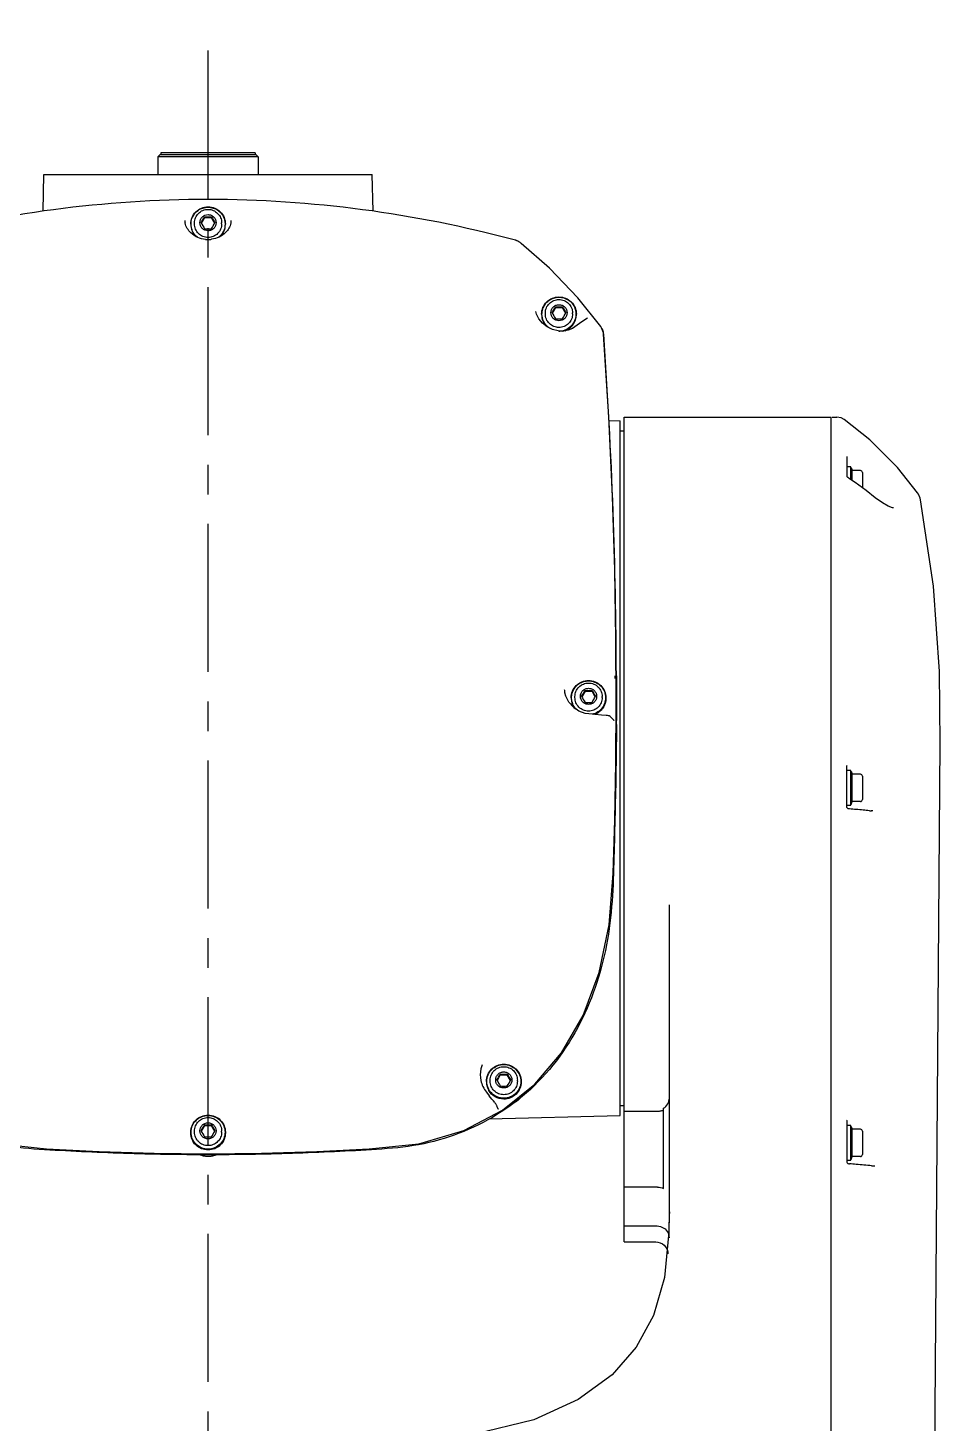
# Model space of a CAD drawing. Header units: millimetres. Extents: x 5828 to 6704, y 123 to 421.
# Drawn here: x 6354.66 to 6366.23, y 268.42 to 286.1 of the extents above; entities that cross this region are included whole.
import ezdxf

# ---------------------------------------------------------------- set-up
doc = ezdxf.new("R2010")
doc.units = ezdxf.units.MM
doc.linetypes.add('CENTER', pattern=[0.6, 0.375, -0.075, 0.075, -0.075])
doc.layers.add('中心线', color=7, linetype='Continuous')
doc.layers.add('外形图', color=7, linetype='Continuous')

msp = doc.modelspace()

# ---------------------------------------------------------------- linework, layer by layer
at = {"layer": '中心线', "linetype": 'CENTER', "ltscale": 5}
msp.add_line((6356.9435, 220.9399), (6356.9435, 286.1022), dxfattribs=at)
at = {"layer": '外形图', "linetype": 'Continuous'}
for p, q in [((6356.3335, 284.4942), (6356.3085, 284.4692)), ((6356.3085, 284.4692), (6356.3085, 284.2442)), ((6357.5785, 284.4692), (6356.3085, 284.4692)), ((6357.5535, 284.4942), (6356.3335, 284.4942)), ((6356.346, 284.5192), (6356.346, 284.4942)), ((6357.541, 284.5192), (6356.346, 284.5192)), ((6357.541, 284.5192), (6357.541, 284.4942)), ((6357.5535, 284.4942), (6357.5785, 284.4692)), ((6357.5785, 284.4692), (6357.5785, 284.2442)), ((6354.8511, 283.7799), (6354.8633, 284.2442)), ((6354.8633, 284.2442), (6359.0238, 284.2442)), ((6359.036, 283.7799), (6359.0238, 284.2442)), ((6356.8995, 283.6991), (6356.8581, 283.6279)), ((6356.8995, 283.7082), (6356.8995, 283.6991)), ((6356.8995, 283.6991), (6356.9876, 283.6991)), ((6356.9876, 283.7082), (6356.9876, 283.6991)), ((6357.029, 283.6279), (6356.9876, 283.6991)), ((6356.771, 283.6172), (6356.771, 283.6303)), ((6357.116, 283.6172), (6357.116, 283.6303)), ((6361.0982, 282.5092), (6361.0982, 282.5091)), ((6361.2211, 282.476), (6361.2211, 282.4891)), ((6361.3496, 282.5579), (6361.3082, 282.4867)), ((6361.3496, 282.567), (6361.3496, 282.5579)), ((6361.3496, 282.5579), (6361.4376, 282.5579)), ((6361.4376, 282.567), (6361.4376, 282.5579)), ((6361.479, 282.4867), (6361.4376, 282.5579)), ((6361.5661, 282.476), (6361.5661, 282.4891)), ((6361.7561, 282.4247), (6361.7192, 282.4016)), ((6361.6549, 282.3569), (6361.5944, 282.3121)), ((6361.7192, 282.4016), (6361.6549, 282.3569)), ((6361.9327, 282.3013), (6361.9234, 282.3154)), ((6361.956, 282.2388), (6361.9327, 282.3013)), ((6361.9584, 282.2188), (6361.956, 282.2388)), ((6362.0272, 281.1248), (6362.1686, 281.1211)), ((6362.1686, 272.3171), (6362.1686, 281.121)), ((6362.2186, 270.7135), (6362.2186, 281.1691)), ((6362.2186, 281.1691), (6364.8436, 281.1691)), ((6364.8436, 261.6779), (6364.8436, 281.1691)), ((6364.8586, 281.1689), (6364.9163, 281.1689)), ((6362.1686, 280.9941), (6362.2186, 280.9941)), ((6365.0436, 280.6713), (6365.0436, 280.4222)), ((6365.0936, 280.5391), (6365.0436, 280.5391)), ((6365.0936, 280.3761), (6365.0936, 280.5391)), ((6365.0972, 280.5293), (6365.1109, 280.4916)), ((6365.1109, 280.3643), (6365.1109, 280.4916)), ((6365.2161, 280.4916), (6365.1109, 280.4916)), ((6365.0439, 280.4216), (6365.0436, 280.4222)), ((6365.1485, 280.3387), (6365.0756, 280.3884)), ((6365.2411, 280.4666), (6365.2411, 280.271)), ((6362.1212, 277.8898), (6362.1213, 277.8562)), ((6362.1213, 277.8562), (6362.1216, 277.6876)), ((6361.4677, 277.6721), (6361.4677, 277.6723)), ((6361.7246, 277.6954), (6361.6832, 277.6242)), ((6361.7246, 277.7045), (6361.7246, 277.6954)), ((6361.7246, 277.6954), (6361.8126, 277.6954)), ((6361.8126, 277.7045), (6361.8126, 277.6954)), ((6361.854, 277.6242), (6361.8126, 277.6954)), ((6362.1216, 277.6876), (6362.1218, 277.6672)), ((6361.5961, 277.6136), (6361.5961, 277.6266)), ((6361.9411, 277.6136), (6361.9411, 277.6266)), ((6362.114, 276.7851), (6362.1196, 277.5488)), ((6361.7706, 277.4061), (6361.7238, 277.4134)), ((6361.996, 277.3871), (6361.992, 277.3874)), ((6362.0105, 277.3854), (6361.996, 277.3871)), ((6362.0222, 277.3834), (6362.0105, 277.3854)), ((6362.0931, 277.3222), (6362.0446, 277.3727)), ((6366.137, 264.7825), (6366.2262, 277.0307)), ((6362.1003, 276.0654), (6362.114, 276.7851)), ((6362.1181, 276.8716), (6362.1177, 276.8492)), ((6365.0436, 276.2306), (6365.0436, 276.7422)), ((6365.0936, 276.6891), (6365.0436, 276.6891)), ((6365.0936, 276.2491), (6365.0936, 276.6891)), ((6365.0972, 276.6792), (6365.1109, 276.6416)), ((6365.1109, 276.2966), (6365.1109, 276.6416)), ((6365.2161, 276.6416), (6365.1109, 276.6416)), ((6365.2411, 276.6166), (6365.2411, 276.3216)), ((6365.0436, 276.2491), (6365.0936, 276.2491)), ((6365.0972, 276.2589), (6365.1109, 276.2966)), ((6365.2161, 276.2966), (6365.1109, 276.2966)), ((6365.0451, 276.2221), (6365.0436, 276.2306)), ((6365.0775, 276.2028), (6365.0678, 276.2036)), ((6365.3722, 276.1778), (6365.3541, 276.178)), ((6362.7935, 271.0289), (6362.7936, 274.9857)), ((6360.5211, 272.7511), (6360.5211, 272.7641)), ((6360.6496, 272.8329), (6360.6081, 272.7618)), ((6360.6496, 272.842), (6360.6496, 272.8329)), ((6360.6496, 272.8329), (6360.7376, 272.8329)), ((6360.6775, 272.3856), (6361.0867, 272.7152)), ((6360.7376, 272.842), (6360.7376, 272.8329)), ((6360.779, 272.7618), (6360.7376, 272.8329)), ((6360.8661, 272.7511), (6360.8661, 272.7641)), ((6360.4725, 272.6133), (6360.5096, 272.5666)), ((6360.1885, 272.1269), (6360.6775, 272.3856)), ((6360.5848, 272.4716), (6360.5795, 272.4784)), ((6360.5917, 272.4626), (6360.5848, 272.4716)), ((6360.6186, 272.4041), (6360.6068, 272.4383)), ((6360.6138, 272.4123), (6360.6186, 272.4041)), ((6362.1686, 272.444), (6362.2186, 272.444)), ((6362.6436, 272.3672), (6362.2186, 272.3672)), ((6362.7186, 271.3923), (6362.7186, 272.408)), ((6356.8995, 272.1879), (6356.8581, 272.1167)), ((6356.8995, 272.197), (6356.8995, 272.1879)), ((6356.8995, 272.1879), (6356.9876, 272.1879)), ((6356.9876, 272.197), (6356.9876, 272.1879)), ((6357.029, 272.1167), (6356.9876, 272.1879)), ((6360.5098, 272.2736), (6362.1686, 272.3171)), ((6365.0451, 272.2523), (6365.0436, 272.2441)), ((6365.0436, 272.2441), (6365.0436, 271.7325)), ((6365.0936, 272.189), (6365.0436, 272.189)), ((6365.0474, 272.2569), (6365.0451, 272.2523)), ((6365.0936, 271.749), (6365.0936, 272.189)), ((6365.0972, 272.1791), (6365.1109, 272.1415)), ((6356.771, 272.106), (6356.771, 272.1191)), ((6357.116, 272.106), (6357.116, 272.1191)), ((6365.1109, 271.7965), (6365.1109, 272.1415)), ((6365.2161, 272.1415), (6365.1109, 272.1415)), ((6365.2411, 272.1165), (6365.2411, 271.8215)), ((6356.8135, 271.8326), (6356.821, 271.8287)), ((6357.0661, 271.8287), (6357.0736, 271.8325)), ((6365.0436, 271.749), (6365.0936, 271.749)), ((6365.062, 271.7069), (6365.0678, 271.7055)), ((6365.0678, 271.7055), (6365.0775, 271.7047)), ((6365.0972, 271.7589), (6365.1109, 271.7965)), ((6365.2161, 271.7965), (6365.1109, 271.7965)), ((6365.3813, 271.6772), (6365.4005, 271.677)), ((6362.6436, 271.4098), (6362.2186, 271.4098)), ((6362.7935, 271.0938), (6362.7935, 271.0855)), ((6362.7935, 271.0855), (6362.7935, 271.0748)), ((6362.2186, 270.9179), (6362.6389, 270.9179)), ((6362.6389, 270.9179), (6362.6813, 270.9117)), ((6362.6813, 270.9117), (6362.7379, 270.8806)), ((6362.7379, 270.8806), (6362.7761, 270.8285)), ((6362.7761, 270.8285), (6362.7888, 270.7653)), ((6362.7861, 270.7777), (6362.7866, 270.7889)), ((6362.7888, 270.7639), (6362.7893, 270.7779)), ((6362.789, 270.7751), (6362.7888, 270.764)), ((6362.2186, 270.7134), (6362.6236, 270.7134))]:
    msp.add_line(p, q, dxfattribs=at)
for points in [[(6361.9234, 282.3154), (6361.6308, 282.6803), (6361.2727, 283.0553), (6360.9161, 283.3689)], [(6361.5944, 282.3121), (6361.5646, 282.2929), (6361.5101, 282.2705), (6361.4485, 282.2596), (6361.3818, 282.2616), (6361.3125, 282.2783), (6361.2439, 282.3112), (6361.1832, 282.3589), (6361.1376, 282.415), (6361.1077, 282.4758), (6361.0982, 282.5091)], [(6362.1004, 279.2314), (6362.0709, 280.1642), (6362.0239, 281.1714), (6361.9584, 282.2188)], [(6365.0117, 281.1384), (6364.9712, 281.1595), (6364.9165, 281.1689)], [(6365.9388, 280.2111), (6365.6854, 280.5297), (6365.3356, 280.8802), (6365.0115, 281.1385)], [(6365.0756, 280.3884), (6365.0671, 280.3946), (6365.0566, 280.404), (6365.0485, 280.4134), (6365.0442, 280.4206), (6365.0439, 280.4216)], [(6365.4036, 280.1464), (6365.288, 280.2368), (6365.1485, 280.3387)], [(6365.6333, 280.0185), (6365.6238, 280.0197), (6365.5694, 280.039), (6365.4947, 280.0818), (6365.4036, 280.1464)], [(6365.9777, 280.119), (6365.9721, 280.1427), (6365.9513, 280.1916), (6365.9388, 280.2111)], [(6366.2262, 277.0308), (6366.2197, 277.9462), (6366.1427, 279.0253), (6365.9777, 280.1189)], [(6362.1196, 277.5488), (6362.1157, 278.3623), (6362.1004, 279.2314)], [(6361.7238, 277.4134), (6361.6459, 277.4422), (6361.5758, 277.4903), (6361.5182, 277.5554), (6361.4786, 277.6337), (6361.4677, 277.6723)], [(6361.992, 277.3874), (6361.9306, 277.3928), (6361.7706, 277.4061)], [(6362.0445, 277.3728), (6362.0407, 277.3761), (6362.0316, 277.3808), (6362.0222, 277.3834)], [(6365.0436, 276.7422), (6365.045, 276.7502), (6365.0468, 276.7542)], [(6361.0867, 272.7152), (6361.4256, 273.1128), (6361.6997, 273.5828), (6361.9049, 274.1281), (6362.0319, 274.7342), (6362.081, 275.3836), (6362.1003, 276.0654)], [(6365.0678, 276.2036), (6365.0618, 276.2051), (6365.0567, 276.2076), (6365.0522, 276.2111), (6365.0482, 276.2158), (6365.0451, 276.2221)], [(6353.2061, 272.3879), (6353.6948, 272.1284), (6354.265, 271.9601), (6354.8944, 271.8931), (6355.5612, 271.8609), (6356.2603, 271.8386), (6356.9435, 271.8312)], [(6360.6068, 272.4383), (6360.6045, 272.4434), (6360.6014, 272.4488), (6360.5972, 272.455), (6360.5917, 272.4626)], [(6356.9435, 271.8312), (6357.6226, 271.8385), (6358.3218, 271.8608), (6358.9886, 271.8929), (6359.6181, 271.9594), (6360.1885, 272.1269)], [(6365.0436, 271.7325), (6365.0448, 271.7249), (6365.0481, 271.7179), (6365.0525, 271.7127), (6365.0571, 271.7092), (6365.062, 271.7069)], [(6362.7827, 270.7954), (6362.7322, 270.2618), (6362.5927, 269.7794), (6362.373, 269.378), (6362.0662, 269.0311), (6361.6374, 268.7178), (6361.075, 268.4606), (6360.3099, 268.2751), (6359.1455, 268.1769), (6356.9435, 268.1626)], [(6362.6236, 270.7134), (6362.6455, 270.7118), (6362.6768, 270.7037)], [(6362.6768, 270.7037), (6362.7042, 270.6899), (6362.7272, 270.6719), (6362.7455, 270.6508), (6362.759, 270.628)], [(6362.759, 270.628), (6362.7678, 270.6048), (6362.7723, 270.5828), (6362.7735, 270.5665), (6362.7735, 270.5626)]]:
    msp.add_lwpolyline(points, dxfattribs=at)
for centre, radius, start, end in [((6356.955, 268.8827), 15.0447, 90.04357, 105.00041), ((6356.9321, 268.8827), 15.0447, 74.99959, 89.95643), ((6356.8452, 283.6689), 0.1964, 181.72189, 185.66529), ((6354.3354, 285.1494), 2.9414, 328.956, 330.66131), ((6356.9451, 285.2997), 1.5921, 268.35842, 269.94292), ((6356.9419, 285.2997), 1.5921, 270.05708, 271.64158), ((6359.6171, 285.1875), 3.0171, 209.36009, 211.0226), ((6357.0405, 283.669), 0.1978, 352.03964, 358.2624), ((6356.8519, 283.6696), 0.2032, 185.67904, 192.25432), ((6356.9411, 283.6153), 0.2175, 180.04246, 227.36954), ((6359.4196, 285.0737), 2.9414, 209.33869, 211.044), ((6356.9451, 285.1483), 1.5921, 268.35842, 269.94292), ((6356.9419, 285.1483), 1.5921, 270.05708, 271.64158), ((6354.402, 285.1118), 3.0171, 328.9774, 330.63991), ((6356.946, 283.6153), 0.2176, 312.24903, 359.95654), ((6356.9462, 283.609), 0.2174, 317.59205, 359.96923), ((6357.0335, 283.6699), 0.2049, 347.76488, 352.05426), ((6356.9436, 283.7579), 0.3382, 264.63314, 269.99538), ((6356.9435, 283.758), 0.3382, 270.00763, 277.66218), ((6360.7635, 283.1809), 0.242, 67.98117, 75.03272), ((6360.7631, 283.1799), 0.2432, 60.04683, 67.97151), ((6360.7618, 283.1778), 0.2456, 51.11134, 60.03472), ((6361.3912, 282.4741), 0.2176, 180.04912, 229.86269), ((6361.391, 282.4679), 0.2174, 180.03131, 222.66219), ((6358.7855, 284.0082), 2.9414, 328.956, 330.66131), ((6363.8696, 283.9325), 2.9414, 209.33869, 211.044), ((6361.3952, 284.1585), 1.5921, 268.35842, 269.94292), ((6361.392, 284.1585), 1.5921, 270.05708, 271.64158), ((6364.0672, 284.0463), 3.0171, 209.36009, 211.0226), ((6358.8521, 283.9706), 3.0171, 328.9774, 330.63991), ((6361.3963, 282.474), 0.2173, 320.01293, 359.97399), ((6361.3963, 282.4678), 0.2173, 321.33852, 359.97637), ((6361.3952, 284.0071), 1.5921, 268.35842, 269.94292), ((6361.392, 284.0071), 1.5921, 270.05708, 271.64158), ((6361.3936, 282.477), 0.2172, 270.00195, 273.27455), ((6361.3938, 282.4761), 0.2163, 273.22062, 320.48042), ((6361.394, 282.476), 0.2203, 280.92579, 319.73588), ((6361.3941, 282.4697), 0.2202, 290.43151, 319.74084), ((6361.3955, 282.4745), 0.2182, 319.78262, 320.05328), ((6361.3954, 282.4684), 0.2183, 319.78284, 321.37739), ((6361.7879, 282.2068), 0.1727, 4.10638, 15.10087), ((6297.1164, 277.6325), 65.0058, 2.059872, 4.045946), ((6365.0831, 280.5241), 0.015, 20, 45.55634), ((6365.2161, 280.4666), 0.025, 0, 90), ((6297.8733, 277.6625), 64.2482, 0.202717, 2.057418), ((6361.7213, 277.8621), 0.3839, 3.49713, 4.11092), ((6361.5886, 277.8546), 0.5168, 1.11918, 3.43697), ((6361.6118, 277.8547), 0.4936, 0.16744, 1.15191), ((6361.772, 277.7382), 0.3114, 183.77749, 192.22571), ((6359.1605, 279.1457), 2.9414, 328.956, 330.66131), ((6361.7702, 279.296), 1.5921, 268.35842, 269.94292), ((6361.767, 279.296), 1.5921, 270.05708, 271.64158), ((6364.4422, 279.1838), 3.0171, 209.36009, 211.0226), ((6361.7659, 277.6115), 0.2173, 180.02369, 218.69521), ((6361.7657, 277.6053), 0.2172, 180.01783, 214.83348), ((6364.2446, 279.07), 2.9414, 209.33869, 211.044), ((6361.7702, 279.1447), 1.5921, 268.35842, 269.94292), ((6361.767, 279.1447), 1.5921, 270.05708, 271.64158), ((6359.2271, 279.1081), 3.0171, 328.9774, 330.63991), ((6349.9298, 277.3231), 12.194, 359.76507, 359.99626), ((6325.5214, 277.3543), 36.5997, 359.00739, 359.20889), ((6365.0831, 276.6741), 0.015, 20, 45.55634), ((6365.2161, 276.6166), 0.025, 0, 90), ((6365.0831, 276.2641), 0.015, 314.44366, 340), ((6365.2161, 276.3216), 0.025, 270, 0), ((6362.5947, 247.7653), 28.5457, 84.83848, 85.01028), ((6362.7491, 249.4733), 26.8307, 84.65259, 84.83865), ((6362.9083, 251.1746), 25.122, 84.46756, 84.6526), ((6365.369, 276.5914), 0.4136, 264.63676, 266.07462), ((6365.3682, 276.5799), 0.4021, 266.07249, 267.99482), ((6360.6907, 272.749), 0.2172, 180.02076, 210.20049), ((6360.6907, 272.7428), 0.2172, 180.02076, 210.20049), ((6358.0855, 274.2832), 2.9414, 328.956, 330.66131), ((6363.1696, 274.2075), 2.9414, 209.33869, 211.044), ((6360.6952, 274.4335), 1.5921, 268.35842, 269.94292), ((6360.692, 274.4335), 1.5921, 270.05708, 271.64158), ((6363.3671, 274.3213), 3.0171, 209.36009, 211.0226), ((6358.1521, 274.2456), 3.0171, 328.9774, 330.63991), ((6360.6911, 272.7492), 0.2176, 210.19149, 211.24517), ((6325.8272, 245.0214), 44.29, 38.31306, 38.45718), ((6360.6952, 274.2822), 1.5921, 268.35842, 269.94292), ((6360.692, 274.2822), 1.5921, 270.05708, 271.64158), ((6362.6436, 272.538), 0.15, 300, 0), ((6354.3354, 273.6382), 2.9414, 328.956, 330.66131), ((6356.9451, 273.7885), 1.5921, 268.35842, 269.94292), ((6356.9419, 273.7885), 1.5921, 270.05708, 271.64158), ((6359.6171, 273.6763), 3.0171, 209.36009, 211.0226), ((6365.0831, 272.174), 0.015, 20, 45.55634), ((6359.4196, 273.5625), 2.9414, 209.33869, 211.044), ((6356.9451, 273.6371), 1.5921, 268.35842, 269.94292), ((6356.9419, 273.6371), 1.5921, 270.05708, 271.64158), ((6354.402, 273.6006), 3.0171, 328.9774, 330.63991), ((6365.2161, 272.1165), 0.025, 0, 90), ((6365.2161, 271.8215), 0.025, 270, 0), ((6362.5949, 243.2701), 28.5427, 84.8376, 85.01009), ((6365.0831, 271.764), 0.015, 314.44366, 340), ((6362.8548, 246.1232), 25.6779, 84.40598, 84.8424), ((6365.3956, 272.0766), 0.3996, 264.57337, 266.07674), ((6365.3949, 272.0656), 0.3886, 266.07493, 267.99473), ((6341.3751, 271.1454), 21.4185, 359.8276, 0.00281), ((6349.2377, 271.1094), 13.5558, 358.92963, 359.87984), ((6354.9692, 271.0269), 7.8238, 359.17475, 359.30786), ((6349.9663, 271.0868), 12.827, 359.31008, 359.5168), ((6344.6214, 271.131), 18.1722, 359.51969, 359.82287), ((6354.3999, 271.0192), 8.3928, 358.35248, 358.88709), ((6355.2549, 271.0172), 7.538, 358.60324, 358.95925), ((6353.7368, 271.0454), 9.0564, 358.95561, 359.16991)]:
    msp.add_arc(centre, radius, start, end, dxfattribs=at)
for points, knots in [([(6356.7235, 283.6151), (6356.7235, 283.6435), (6356.735, 283.701), (6356.784, 283.7736), (6356.8572, 283.8221), (6356.9149, 283.8334), (6356.9435, 283.8334)], [0, 0, 0, 0, 0.2491105, 0.498743, 0.7491131, 1, 1, 1, 1]), ([(6356.8084, 283.4483), (6356.7912, 283.462), (6356.7609, 283.4948), (6356.7328, 283.5554), (6356.7245, 283.6217), (6356.7368, 283.6874), (6356.7687, 283.7462), (6356.817, 283.7926), (6356.8771, 283.8224), (6356.9215, 283.8292), (6356.9435, 283.8292)], [0, 0, 0, 0, 0.1250536, 0.2498378, 0.3744674, 0.4991148, 0.6239455, 0.7490573, 0.8744437, 1, 1, 1, 1]), ([(6356.771, 283.6303), (6356.771, 283.6526), (6356.78, 283.6977), (6356.8185, 283.7547), (6356.8758, 283.7927), (6356.9211, 283.8016), (6356.9435, 283.8016)], [0, 0, 0, 0, 0.2493465, 0.4990773, 0.7493486, 1, 1, 1, 1]), ([(6356.9435, 283.5315), (6356.9302, 283.5315), (6356.9033, 283.5368), (6356.8692, 283.5594), (6356.8463, 283.5933), (6356.8383, 283.6333), (6356.8463, 283.6734), (6356.8692, 283.7072), (6356.9033, 283.7298), (6356.9302, 283.7351), (6356.9435, 283.7351)], [0, 0, 0, 0, 0.1254463, 0.250629, 0.3754452, 0.4999992, 0.6245521, 0.7493672, 0.8745513, 1, 1, 1, 1]), ([(6356.9435, 283.8334), (6356.9721, 283.8334), (6357.0299, 283.8221), (6357.103, 283.7736), (6357.1521, 283.701), (6357.1635, 283.6435), (6357.1635, 283.6151)], [0, 0, 0, 0, 0.2508869, 0.501257, 0.7508895, 1, 1, 1, 1]), ([(6356.9435, 283.8292), (6356.9656, 283.8292), (6357.0099, 283.8224), (6357.0699, 283.7927), (6357.1182, 283.7464), (6357.1501, 283.6878), (6357.1626, 283.6223), (6357.1544, 283.5561), (6357.1266, 283.4955), (6357.0964, 283.4626), (6357.0794, 283.4488)], [0, 0, 0, 0, 0.1255567, 0.250944, 0.3760574, 0.5008899, 0.6255384, 0.7501677, 0.8749497, 1, 1, 1, 1]), ([(6356.9435, 283.8016), (6356.966, 283.8016), (6357.0112, 283.7927), (6357.0686, 283.7547), (6357.107, 283.6977), (6357.116, 283.6526), (6357.116, 283.6303)], [0, 0, 0, 0, 0.2506515, 0.5009227, 0.7506534, 1, 1, 1, 1]), ([(6356.9435, 283.7351), (6356.9569, 283.7351), (6356.9838, 283.7298), (6357.0179, 283.7072), (6357.0408, 283.6734), (6357.0488, 283.6333), (6357.0408, 283.5933), (6357.0179, 283.5594), (6356.9838, 283.5368), (6356.9569, 283.5315), (6356.9435, 283.5315)], [0, 0, 0, 0, 0.1254463, 0.250629, 0.3754452, 0.4999992, 0.6245521, 0.7493672, 0.8745513, 1, 1, 1, 1]), ([(6356.9119, 283.4213), (6356.8442, 283.4276), (6356.7278, 283.475), (6356.6634, 283.5801), (6356.6533, 283.6265)], [0, 0, 0, 0, 0.5889578, 1, 1, 1, 1]), ([(6356.9435, 283.4461), (6356.9211, 283.4461), (6356.8758, 283.455), (6356.8185, 283.493), (6356.78, 283.5499), (6356.771, 283.595), (6356.771, 283.6172)], [0, 0, 0, 0, 0.2508874, 0.5012573, 0.7508898, 1, 1, 1, 1]), ([(6357.116, 283.6172), (6357.116, 283.595), (6357.107, 283.5499), (6357.0686, 283.493), (6357.0113, 283.455), (6356.966, 283.4461), (6356.9435, 283.4461)], [0, 0, 0, 0, 0.2491102, 0.4987427, 0.7491126, 1, 1, 1, 1]), ([(6357.2337, 283.6265), (6357.224, 283.5816), (6357.1633, 283.4802), (6357.0533, 283.4315), (6356.9886, 283.4228)], [0, 0, 0, 0, 0.4127358, 1, 1, 1, 1]), ([(6361.1736, 282.4739), (6361.1736, 282.5023), (6361.1851, 282.5598), (6361.2341, 282.6324), (6361.3072, 282.6809), (6361.365, 282.6922), (6361.3936, 282.6922)], [0, 0, 0, 0, 0.2491105, 0.498743, 0.7491131, 1, 1, 1, 1]), ([(6361.2726, 282.2967), (6361.2538, 282.3094), (6361.2199, 282.3409), (6361.1867, 282.4015), (6361.1742, 282.4694), (6361.1839, 282.5378), (6361.2146, 282.5998), (6361.2633, 282.649), (6361.3249, 282.6807), (6361.3708, 282.688), (6361.3936, 282.688)], [0, 0, 0, 0, 0.1251191, 0.2499467, 0.3745849, 0.4992106, 0.624006, 0.7490858, 0.8744532, 1, 1, 1, 1]), ([(6361.2211, 282.4891), (6361.2211, 282.5114), (6361.2301, 282.5565), (6361.2685, 282.6135), (6361.3259, 282.6515), (6361.3712, 282.6604), (6361.3936, 282.6604)], [0, 0, 0, 0, 0.2493465, 0.4990773, 0.7493486, 1, 1, 1, 1]), ([(6361.3936, 282.6922), (6361.4222, 282.6922), (6361.48, 282.6809), (6361.5531, 282.6324), (6361.6021, 282.5598), (6361.6136, 282.5023), (6361.6136, 282.4739)], [0, 0, 0, 0, 0.2508869, 0.501257, 0.7508895, 1, 1, 1, 1]), ([(6361.3936, 282.688), (6361.4336, 282.688), (6361.5152, 282.6648), (6361.5989, 282.5708), (6361.6196, 282.4468), (6361.5859, 282.3692), (6361.5607, 282.3385)], [0, 0, 0, 0, 0.2510345, 0.5011398, 0.7504462, 1, 1, 1, 1]), ([(6361.3936, 282.6604), (6361.416, 282.6604), (6361.4613, 282.6515), (6361.5186, 282.6135), (6361.5571, 282.5565), (6361.5661, 282.5114), (6361.5661, 282.4891)], [0, 0, 0, 0, 0.2506515, 0.5009227, 0.7506534, 1, 1, 1, 1]), ([(6361.3936, 282.3049), (6361.3712, 282.3049), (6361.3259, 282.3138), (6361.2685, 282.3518), (6361.2301, 282.4087), (6361.2211, 282.4538), (6361.2211, 282.476)], [0, 0, 0, 0, 0.2508874, 0.5012573, 0.7508898, 1, 1, 1, 1]), ([(6361.3936, 282.3904), (6361.3803, 282.3904), (6361.3533, 282.3956), (6361.3192, 282.4182), (6361.2964, 282.4521), (6361.2883, 282.4921), (6361.2964, 282.5322), (6361.3192, 282.566), (6361.3533, 282.5886), (6361.3803, 282.5939), (6361.3936, 282.5939)], [0, 0, 0, 0, 0.1254463, 0.250629, 0.3754452, 0.4999992, 0.6245521, 0.7493672, 0.8745513, 1, 1, 1, 1]), ([(6361.3936, 282.5939), (6361.4069, 282.5939), (6361.4339, 282.5886), (6361.468, 282.566), (6361.4908, 282.5322), (6361.4988, 282.4921), (6361.4908, 282.4521), (6361.468, 282.4182), (6361.4339, 282.3956), (6361.4069, 282.3904), (6361.3936, 282.3904)], [0, 0, 0, 0, 0.1254463, 0.250629, 0.3754452, 0.4999992, 0.6245521, 0.7493672, 0.8745513, 1, 1, 1, 1]), ([(6361.5661, 282.476), (6361.5661, 282.4538), (6361.5571, 282.4087), (6361.5187, 282.3518), (6361.4613, 282.3138), (6361.416, 282.3049), (6361.3936, 282.3049)], [0, 0, 0, 0, 0.2491102, 0.4987427, 0.7491126, 1, 1, 1, 1]), ([(6361.5486, 277.6114), (6361.5486, 277.6398), (6361.5601, 277.6973), (6361.6091, 277.7699), (6361.6822, 277.8184), (6361.74, 277.8297), (6361.7686, 277.8297)], [0, 0, 0, 0, 0.2491105, 0.498743, 0.7491131, 1, 1, 1, 1]), ([(6361.6091, 277.4673), (6361.5952, 277.4825), (6361.5716, 277.517), (6361.5527, 277.5765), (6361.5516, 277.639), (6361.5686, 277.6992), (6361.602, 277.7521), (6361.6493, 277.7933), (6361.7063, 277.8195), (6361.7479, 277.8255), (6361.7686, 277.8255)], [0, 0, 0, 0, 0.1249261, 0.2496368, 0.3742602, 0.4989532, 0.6238494, 0.749016, 0.8744316, 1, 1, 1, 1]), ([(6361.7686, 277.8297), (6361.7972, 277.8297), (6361.855, 277.8184), (6361.9281, 277.7699), (6361.9771, 277.6973), (6361.9886, 277.6398), (6361.9886, 277.6114)], [0, 0, 0, 0, 0.2508869, 0.501257, 0.7508895, 1, 1, 1, 1]), ([(6361.7686, 277.8255), (6361.7948, 277.8255), (6361.8476, 277.8158), (6361.9161, 277.7742), (6361.9651, 277.7109), (6361.988, 277.6343), (6361.9817, 277.5547), (6361.947, 277.4827), (6361.8887, 277.4278), (6361.839, 277.4074), (6361.8134, 277.402)], [0, 0, 0, 0, 0.1254827, 0.2507364, 0.3756466, 0.5002772, 0.6248359, 0.7495677, 0.8746276, 1, 1, 1, 1]), ([(6361.5961, 277.6266), (6361.5961, 277.6489), (6361.6051, 277.694), (6361.6435, 277.751), (6361.7009, 277.789), (6361.7462, 277.7979), (6361.7686, 277.7979)], [0, 0, 0, 0, 0.2493465, 0.4990773, 0.7493486, 1, 1, 1, 1]), ([(6361.7686, 277.5279), (6361.7553, 277.5279), (6361.7283, 277.5331), (6361.6942, 277.5558), (6361.6714, 277.5896), (6361.6633, 277.6297), (6361.6714, 277.6697), (6361.6942, 277.7035), (6361.7283, 277.7262), (6361.7553, 277.7314), (6361.7686, 277.7314)], [0, 0, 0, 0, 0.1254463, 0.250629, 0.3754452, 0.4999992, 0.6245521, 0.7493672, 0.8745513, 1, 1, 1, 1]), ([(6361.7686, 277.7979), (6361.791, 277.7979), (6361.8363, 277.789), (6361.8936, 277.751), (6361.9321, 277.694), (6361.9411, 277.6489), (6361.9411, 277.6266)], [0, 0, 0, 0, 0.2506515, 0.5009227, 0.7506534, 1, 1, 1, 1]), ([(6361.7686, 277.7314), (6361.7819, 277.7314), (6361.8089, 277.7262), (6361.843, 277.7035), (6361.8658, 277.6697), (6361.8738, 277.6297), (6361.8658, 277.5896), (6361.843, 277.5558), (6361.8089, 277.5331), (6361.7819, 277.5279), (6361.7686, 277.5279)], [0, 0, 0, 0, 0.1254463, 0.250629, 0.3754452, 0.4999992, 0.6245521, 0.7493672, 0.8745513, 1, 1, 1, 1]), ([(6361.7686, 277.4424), (6361.7462, 277.4424), (6361.7009, 277.4513), (6361.6435, 277.4893), (6361.6051, 277.5462), (6361.5961, 277.5913), (6361.5961, 277.6136)], [0, 0, 0, 0, 0.2508874, 0.5012573, 0.7508898, 1, 1, 1, 1]), ([(6361.9411, 277.6136), (6361.9411, 277.5913), (6361.9321, 277.5462), (6361.8937, 277.4893), (6361.8363, 277.4513), (6361.791, 277.4424), (6361.7686, 277.4424)], [0, 0, 0, 0, 0.2491102, 0.4987427, 0.7491126, 1, 1, 1, 1]), ([(6361.9886, 277.6114), (6361.9886, 277.5878), (6361.9807, 277.5401), (6361.9465, 277.4764), (6361.8935, 277.427), (6361.8493, 277.407), (6361.8263, 277.4008)], [0, 0, 0, 0, 0.2492791, 0.4989339, 0.7491844, 1, 1, 1, 1]), ([(6361.9886, 277.6052), (6361.9886, 277.5831), (6361.9817, 277.5385), (6361.9516, 277.478), (6361.9046, 277.4293), (6361.8648, 277.4077), (6361.8438, 277.4001)], [0, 0, 0, 0, 0.249338, 0.4990088, 0.7492244, 1, 1, 1, 1]), ([(6362.0923, 277.3215), (6362.0915, 277.3223), (6362.0898, 277.3238), (6362.088, 277.3252), (6362.087, 277.3258)], [0, 0, 0, 0, 0.5023047, 1, 1, 1, 1]), ([(6362.1177, 276.8492), (6362.1136, 276.4764), (6362.0932, 275.7323), (6362.0685, 274.6109), (6361.7493, 273.5232), (6361.3047, 272.9006), (6361.031, 272.6482)], [0, 0, 0, 0, 0.2502287, 0.500292, 0.7500667, 1, 1, 1, 1]), ([(6360.4194, 272.958), (6360.4126, 272.9416), (6360.3926, 272.8775), (6360.3931, 272.8077), (6360.4035, 272.7596)], [0, 0, 0, 0, 0.2657932, 1, 1, 1, 1]), ([(6360.4736, 272.7489), (6360.4736, 272.7773), (6360.4851, 272.8348), (6360.5341, 272.9074), (6360.6072, 272.9559), (6360.665, 272.9673), (6360.6936, 272.9673)], [0, 0, 0, 0, 0.2491105, 0.498743, 0.7491131, 1, 1, 1, 1]), ([(6360.6936, 272.5349), (6360.6655, 272.5349), (6360.6089, 272.546), (6360.5372, 272.5935), (6360.4891, 272.6648), (6360.4722, 272.7489), (6360.4891, 272.8331), (6360.5372, 272.9043), (6360.6089, 272.9519), (6360.6655, 272.963), (6360.6936, 272.963)], [0, 0, 0, 0, 0.1254435, 0.2506285, 0.3754448, 0.5, 0.6245552, 0.7493715, 0.8745565, 1, 1, 1, 1]), ([(6360.5211, 272.7641), (6360.5211, 272.7864), (6360.5301, 272.8315), (6360.5685, 272.8885), (6360.6259, 272.9266), (6360.6712, 272.9354), (6360.6936, 272.9354)], [0, 0, 0, 0, 0.2493465, 0.4990773, 0.7493486, 1, 1, 1, 1]), ([(6360.6936, 272.9673), (6360.7222, 272.9673), (6360.78, 272.9559), (6360.8531, 272.9074), (6360.9021, 272.8348), (6360.9136, 272.7773), (6360.9136, 272.7489)], [0, 0, 0, 0, 0.2508869, 0.501257, 0.7508895, 1, 1, 1, 1]), ([(6360.6936, 272.963), (6360.7216, 272.963), (6360.7783, 272.9519), (6360.85, 272.9043), (6360.898, 272.8331), (6360.9149, 272.7489), (6360.898, 272.6648), (6360.85, 272.5935), (6360.7783, 272.546), (6360.7216, 272.5349), (6360.6936, 272.5349)], [0, 0, 0, 0, 0.1254435, 0.2506285, 0.3754448, 0.5, 0.6245552, 0.7493715, 0.8745565, 1, 1, 1, 1]), ([(6360.6936, 272.9354), (6360.716, 272.9354), (6360.7613, 272.9266), (6360.8186, 272.8885), (6360.8571, 272.8315), (6360.8661, 272.7864), (6360.8661, 272.7641)], [0, 0, 0, 0, 0.2506515, 0.5009227, 0.7506534, 1, 1, 1, 1]), ([(6360.6936, 272.5799), (6360.6712, 272.5799), (6360.6259, 272.5888), (6360.5685, 272.6268), (6360.5301, 272.6837), (6360.5211, 272.7288), (6360.5211, 272.7511)], [0, 0, 0, 0, 0.2508874, 0.5012573, 0.7508898, 1, 1, 1, 1]), ([(6360.6936, 272.6654), (6360.6802, 272.6654), (6360.6533, 272.6707), (6360.6192, 272.6933), (6360.5964, 272.7272), (6360.5883, 272.7672), (6360.5964, 272.8072), (6360.6192, 272.8411), (6360.6533, 272.8637), (6360.6802, 272.869), (6360.6936, 272.869)], [0, 0, 0, 0, 0.1254463, 0.250629, 0.3754452, 0.4999992, 0.6245521, 0.7493672, 0.8745513, 1, 1, 1, 1]), ([(6360.6936, 272.869), (6360.7069, 272.869), (6360.7339, 272.8637), (6360.7679, 272.8411), (6360.7908, 272.8072), (6360.7988, 272.7672), (6360.7908, 272.7272), (6360.7679, 272.6933), (6360.7339, 272.6707), (6360.7069, 272.6654), (6360.6936, 272.6654)], [0, 0, 0, 0, 0.1254463, 0.250629, 0.3754452, 0.4999992, 0.6245521, 0.7493672, 0.8745513, 1, 1, 1, 1]), ([(6360.8661, 272.7511), (6360.8661, 272.7288), (6360.8571, 272.6837), (6360.8186, 272.6268), (6360.7613, 272.5888), (6360.716, 272.5799), (6360.6936, 272.5799)], [0, 0, 0, 0, 0.2491102, 0.4987427, 0.7491126, 1, 1, 1, 1]), ([(6360.9136, 272.7489), (6360.9136, 272.7205), (6360.9021, 272.663), (6360.8531, 272.5905), (6360.78, 272.5419), (6360.7222, 272.5306), (6360.6936, 272.5306)], [0, 0, 0, 0, 0.2491105, 0.498743, 0.7491131, 1, 1, 1, 1]), ([(6360.9136, 272.7428), (6360.9136, 272.7144), (6360.9021, 272.6569), (6360.8531, 272.5843), (6360.78, 272.5358), (6360.7222, 272.5244), (6360.6936, 272.5244)], [0, 0, 0, 0, 0.2491105, 0.498743, 0.7491131, 1, 1, 1, 1]), ([(6356.9435, 271.819), (6356.5865, 271.819), (6356.0509, 271.8255), (6355.3375, 271.8571), (6354.8033, 271.8837), (6354.2682, 271.929), (6353.5813, 272.1253), (6353.1123, 272.4107), (6352.8523, 272.6515)], [0, 0, 0, 0, 0.2505703, 0.3757571, 0.5010124, 0.6261845, 0.7513135, 1, 1, 1, 1]), ([(6361.031, 272.6482), (6360.7708, 272.4082), (6360.302, 272.1238), (6359.6158, 271.9285), (6359.0813, 271.8836), (6358.5477, 271.8571), (6357.8351, 271.8253), (6357.3002, 271.819), (6356.9435, 271.819)], [0, 0, 0, 0, 0.2486896, 0.3738206, 0.4989932, 0.6242494, 0.7494311, 1, 1, 1, 1]), ([(6360.6936, 272.5244), (6360.6556, 272.5244), (6360.5785, 272.5446), (6360.5221, 272.6009), (6360.5031, 272.6336)], [0, 0, 0, 0, 0.5008305, 1, 1, 1, 1]), ([(6360.6936, 272.5306), (6360.6563, 272.5306), (6360.5805, 272.55), (6360.5244, 272.6046), (6360.5051, 272.6363)], [0, 0, 0, 0, 0.5008083, 1, 1, 1, 1]), ([(6360.8233, 272.4774), (6360.8304, 272.4814), (6360.841, 272.4875), (6360.8545, 272.4968), (6360.8641, 272.5037), (6360.8743, 272.5124), (6360.8834, 272.5206), (6360.8921, 272.5292), (6360.8979, 272.5356), (6360.9008, 272.5387)], [0, 0, 0, 0, 0.25, 0.375, 0.5, 0.625, 0.75, 0.875, 1, 1, 1, 1]), ([(6360.6188, 272.4042), (6360.6193, 272.4032), (6360.6202, 272.401), (6360.6208, 272.3987), (6360.621, 272.3975)], [0, 0, 0, 0, 0.5058523, 1, 1, 1, 1]), ([(6360.7932, 272.4637), (6360.7954, 272.4645), (6360.8, 272.4664), (6360.8112, 272.4712), (6360.8177, 272.4745), (6360.8233, 272.4774)], [0, 0, 0, 0, 0.25, 0.5, 1, 1, 1, 1]), ([(6362.6829, 272.3719), (6362.6764, 272.3704), (6362.6634, 272.368), (6362.6502, 272.3672), (6362.6436, 272.3672)], [0, 0, 0, 0, 0.5010925, 1, 1, 1, 1]), ([(6362.7186, 272.3847), (6362.713, 272.3819), (6362.7013, 272.3769), (6362.6891, 272.3733), (6362.6829, 272.3719)], [0, 0, 0, 0, 0.494991, 1, 1, 1, 1]), ([(6356.7235, 272.1039), (6356.7235, 272.1323), (6356.735, 272.1898), (6356.784, 272.2624), (6356.8572, 272.3109), (6356.9149, 272.3222), (6356.9435, 272.3222)], [0, 0, 0, 0, 0.2491105, 0.498743, 0.7491131, 1, 1, 1, 1]), ([(6356.9435, 271.8899), (6356.9155, 271.8899), (6356.8588, 271.901), (6356.7871, 271.9485), (6356.7391, 272.0198), (6356.7222, 272.1039), (6356.7391, 272.188), (6356.7871, 272.2593), (6356.8588, 272.3069), (6356.9155, 272.318), (6356.9435, 272.318)], [0, 0, 0, 0, 0.1254435, 0.2506285, 0.3754448, 0.5, 0.6245552, 0.7493715, 0.8745565, 1, 1, 1, 1]), ([(6356.771, 272.1191), (6356.771, 272.1414), (6356.78, 272.1865), (6356.8185, 272.2435), (6356.8758, 272.2815), (6356.9211, 272.2904), (6356.9435, 272.2904)], [0, 0, 0, 0, 0.2493465, 0.4990773, 0.7493486, 1, 1, 1, 1]), ([(6356.9435, 272.0204), (6356.9302, 272.0204), (6356.9033, 272.0256), (6356.8692, 272.0482), (6356.8463, 272.0821), (6356.8383, 272.1221), (6356.8463, 272.1622), (6356.8692, 272.196), (6356.9033, 272.2186), (6356.9302, 272.2239), (6356.9435, 272.2239)], [0, 0, 0, 0, 0.1254463, 0.250629, 0.3754452, 0.4999992, 0.6245521, 0.7493672, 0.8745513, 1, 1, 1, 1]), ([(6356.9435, 272.3222), (6356.9721, 272.3222), (6357.0299, 272.3109), (6357.103, 272.2624), (6357.1521, 272.1898), (6357.1635, 272.1323), (6357.1635, 272.1039)], [0, 0, 0, 0, 0.2508869, 0.501257, 0.7508895, 1, 1, 1, 1]), ([(6356.9435, 272.318), (6356.9716, 272.318), (6357.0282, 272.3069), (6357.0999, 272.2593), (6357.148, 272.188), (6357.1649, 272.1039), (6357.148, 272.0198), (6357.0999, 271.9485), (6357.0282, 271.901), (6356.9716, 271.8899), (6356.9435, 271.8899)], [0, 0, 0, 0, 0.1254435, 0.2506285, 0.3754448, 0.5, 0.6245552, 0.7493715, 0.8745565, 1, 1, 1, 1]), ([(6356.9435, 272.2904), (6356.966, 272.2904), (6357.0112, 272.2815), (6357.0686, 272.2435), (6357.107, 272.1865), (6357.116, 272.1414), (6357.116, 272.1191)], [0, 0, 0, 0, 0.2506515, 0.5009227, 0.7506534, 1, 1, 1, 1]), ([(6356.9435, 272.2239), (6356.9569, 272.2239), (6356.9838, 272.2186), (6357.0179, 272.196), (6357.0408, 272.1622), (6357.0488, 272.1221), (6357.0408, 272.0821), (6357.0179, 272.0482), (6356.9838, 272.0256), (6356.9569, 272.0204), (6356.9435, 272.0204)], [0, 0, 0, 0, 0.1254463, 0.250629, 0.3754452, 0.4999992, 0.6245521, 0.7493672, 0.8745513, 1, 1, 1, 1]), ([(6356.9435, 271.8856), (6356.9149, 271.8856), (6356.8572, 271.8969), (6356.784, 271.9454), (6356.735, 272.018), (6356.7235, 272.0755), (6356.7235, 272.1039)], [0, 0, 0, 0, 0.2508869, 0.501257, 0.7508895, 1, 1, 1, 1]), ([(6356.9435, 271.8794), (6356.9149, 271.8794), (6356.8572, 271.8907), (6356.784, 271.9393), (6356.735, 272.0118), (6356.7235, 272.0693), (6356.7235, 272.0977)], [0, 0, 0, 0, 0.2508869, 0.501257, 0.7508895, 1, 1, 1, 1]), ([(6356.9435, 271.9349), (6356.9211, 271.9349), (6356.8758, 271.9438), (6356.8185, 271.9818), (6356.78, 272.0387), (6356.771, 272.0838), (6356.771, 272.106)], [0, 0, 0, 0, 0.2508874, 0.5012573, 0.7508898, 1, 1, 1, 1]), ([(6357.116, 272.106), (6357.116, 272.0838), (6357.107, 272.0387), (6357.0686, 271.9818), (6357.0113, 271.9438), (6356.966, 271.9349), (6356.9435, 271.9349)], [0, 0, 0, 0, 0.2491102, 0.4987427, 0.7491126, 1, 1, 1, 1]), ([(6357.1635, 272.1039), (6357.1635, 272.0755), (6357.1521, 272.018), (6357.103, 271.9454), (6357.0299, 271.8969), (6356.9721, 271.8856), (6356.9435, 271.8856)], [0, 0, 0, 0, 0.2491105, 0.498743, 0.7491131, 1, 1, 1, 1]), ([(6357.1635, 272.0977), (6357.1635, 272.0693), (6357.1521, 272.0118), (6357.103, 271.9393), (6357.0299, 271.8907), (6356.9721, 271.8794), (6356.9435, 271.8794)], [0, 0, 0, 0, 0.2491105, 0.498743, 0.7491131, 1, 1, 1, 1]), ([(6356.821, 271.8287), (6356.8223, 271.8281), (6356.8251, 271.8267), (6356.8324, 271.8233), (6356.8376, 271.8212), (6356.8417, 271.8195)], [0, 0, 0, 0, 0.25, 0.5, 1, 1, 1, 1]), ([(6356.8807, 271.8073), (6356.8857, 271.8064), (6356.8954, 271.8043), (6356.9161, 271.8014), (6356.9426, 271.7993), (6356.9689, 271.8012), (6356.99, 271.804), (6357.0009, 271.8063), (6357.0063, 271.8073)], [0, 0, 0, 0, 0.125, 0.25, 0.5, 0.75, 0.875, 1, 1, 1, 1])]:
    msp.add_open_spline(points, degree=3, knots=knots, dxfattribs=at)
for points in [[(6361.9347, 282.298), (6361.9435, 282.2837), (6361.9503, 282.268), (6361.9546, 282.2517)], [(6362.1217, 277.6672), (6362.122, 277.5522), (6362.1238, 277.4373), (6362.1238, 277.3223)], [(6362.1237, 277.2731), (6362.1232, 277.1392), (6362.1197, 277.0054), (6362.1179, 276.8716)], [(6360.4035, 272.7596), (6360.4149, 272.7069), (6360.439, 272.6556), (6360.4725, 272.6133)], [(6360.9008, 272.5387), (6360.904, 272.5423), (6360.9101, 272.5496), (6360.9158, 272.5573), (6360.9191, 272.5618)], [(6356.8417, 271.8195), (6356.848, 271.8171), (6356.8606, 271.8125), (6356.8736, 271.8091), (6356.8807, 271.8073)], [(6357.0063, 271.8073), (6357.0129, 271.8089), (6357.0259, 271.8123), (6357.0385, 271.8169), (6357.0453, 271.8195)], [(6357.0453, 271.8195), (6357.0466, 271.82), (6357.0495, 271.8212), (6357.0551, 271.8236), (6357.0601, 271.8258), (6357.064, 271.8277), (6357.0661, 271.8287)], [(6362.6436, 271.4098), (6362.6693, 271.4098), (6362.6957, 271.4039), (6362.7186, 271.3923)]]:
    msp.add_open_spline(points, degree=3, dxfattribs=at)

doc.saveas('drawing.dxf')
